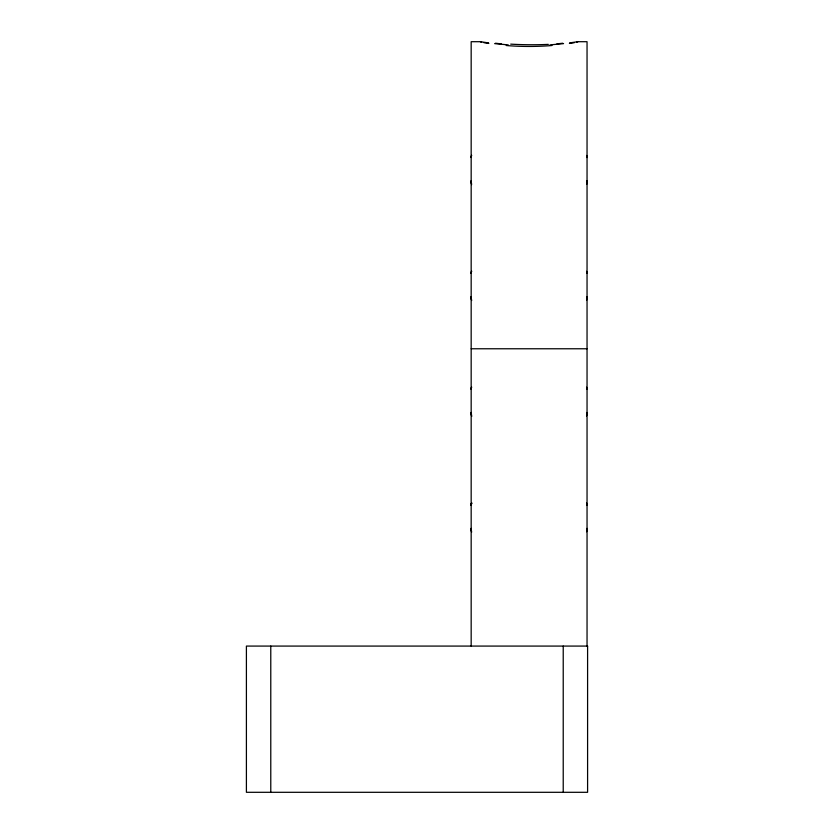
<?xml version="1.0" encoding="UTF-8"?>
<svg xmlns="http://www.w3.org/2000/svg" width="834" height="834" viewBox="0 0 834 834"><rect width="100%" height="100%" fill="white"/><g stroke="black" fill="none" stroke-linecap="round" stroke-linejoin="round"><path stroke-width="1.25" d="M471.387 505.185A5.88 5.64 46.2 0 1 471.69 502.954A5.88 5.39 0 0 0 471.252 505.185L471.627 502.944M586.75 183.918L587.042 180.749A17.378 17.378 0 0 1 586.75 183.907L586.709 184.095M586.75 531.539L587.042 528.37A17.378 17.378 0 0 1 586.75 531.529L586.709 531.717M471.554 155.499L471.168 157.511A5.796 5.796 0 0 1 471.575 155.437L471.617 155.322M569.622 42.899L577.847 41.7L587.042 41.7L587.042 646.079M563.565 43.639L549.96 44.88M471.168 348.768L587.042 348.768M508.24 44.88L494.635 43.639M488.588 42.899L480.363 41.7L471.168 41.7L471.168 646.079M586.719 155.677L587.042 157.574A5.796 5.796 0 0 0 586.636 155.437M586.719 503.298L587.042 505.196A5.796 5.796 0 0 0 586.636 503.058M471.606 184.637L471.168 180.749A17.378 17.378 0 0 0 471.46 183.907M471.606 532.259L471.168 528.37A17.378 17.378 0 0 0 471.46 531.529M563.221 646.079L563.221 792.3M270.779 646.079L270.779 792.3M471.46 299.781A17.378 17.378 0 0 1 471.168 296.623A17.483 17.16 19.1 0 0 471.69 300.501M471.575 271.311A5.796 5.796 0 0 0 471.168 273.448A5.911 5.671 0 0 1 471.648 271.206M586.75 299.781A17.378 17.378 0 0 0 587.042 296.623A17.483 17.358 0 0 1 586.709 299.969M586.636 271.311A5.796 5.796 0 0 1 587.042 273.448M587.042 412.496A17.378 17.378 0 0 1 586.75 415.655M586.782 412.496A17.66 17.191 16.1 0 1 586.573 415.822M471.46 415.655A17.378 17.378 0 0 1 471.168 412.496M471.752 416.364A17.66 16.951 0 0 1 471.377 412.496M471.168 505.196A5.796 5.796 0 0 1 471.575 503.058M586.698 271.561A5.911 5.702 -4.7 0 1 586.959 273.448M471.575 387.184A5.796 5.796 0 0 0 471.168 389.322A5.817 5.765 -8.3 0 1 471.627 387.07M586.636 387.184A5.796 5.796 0 0 1 587.042 389.363M552.035 45.505A48.309 7.871 0 0 1 506.175 45.505M488.818 43.441A49.008 2.294 3.8 0 1 483.824 42.67M481.625 42.127A48.716 0.803 6.2 0 1 480.467 41.877M501.338 43.868A49.008 1.637 4.7 0 1 495.479 43.222M548.324 44.379A48.309 6.172 0.5 0 1 510.71 44.129M574.376 42.67A49.008 2.294 -3.8 0 1 569.393 43.441M577.733 41.877A48.716 0.803 -6.2 0 1 576.586 42.127M562.731 43.222A49.008 1.637 -4.7 0 1 556.862 43.868M587.595 646.079L246.405 646.079L246.405 792.3L587.595 792.3L587.595 646.079"/></g></svg>
